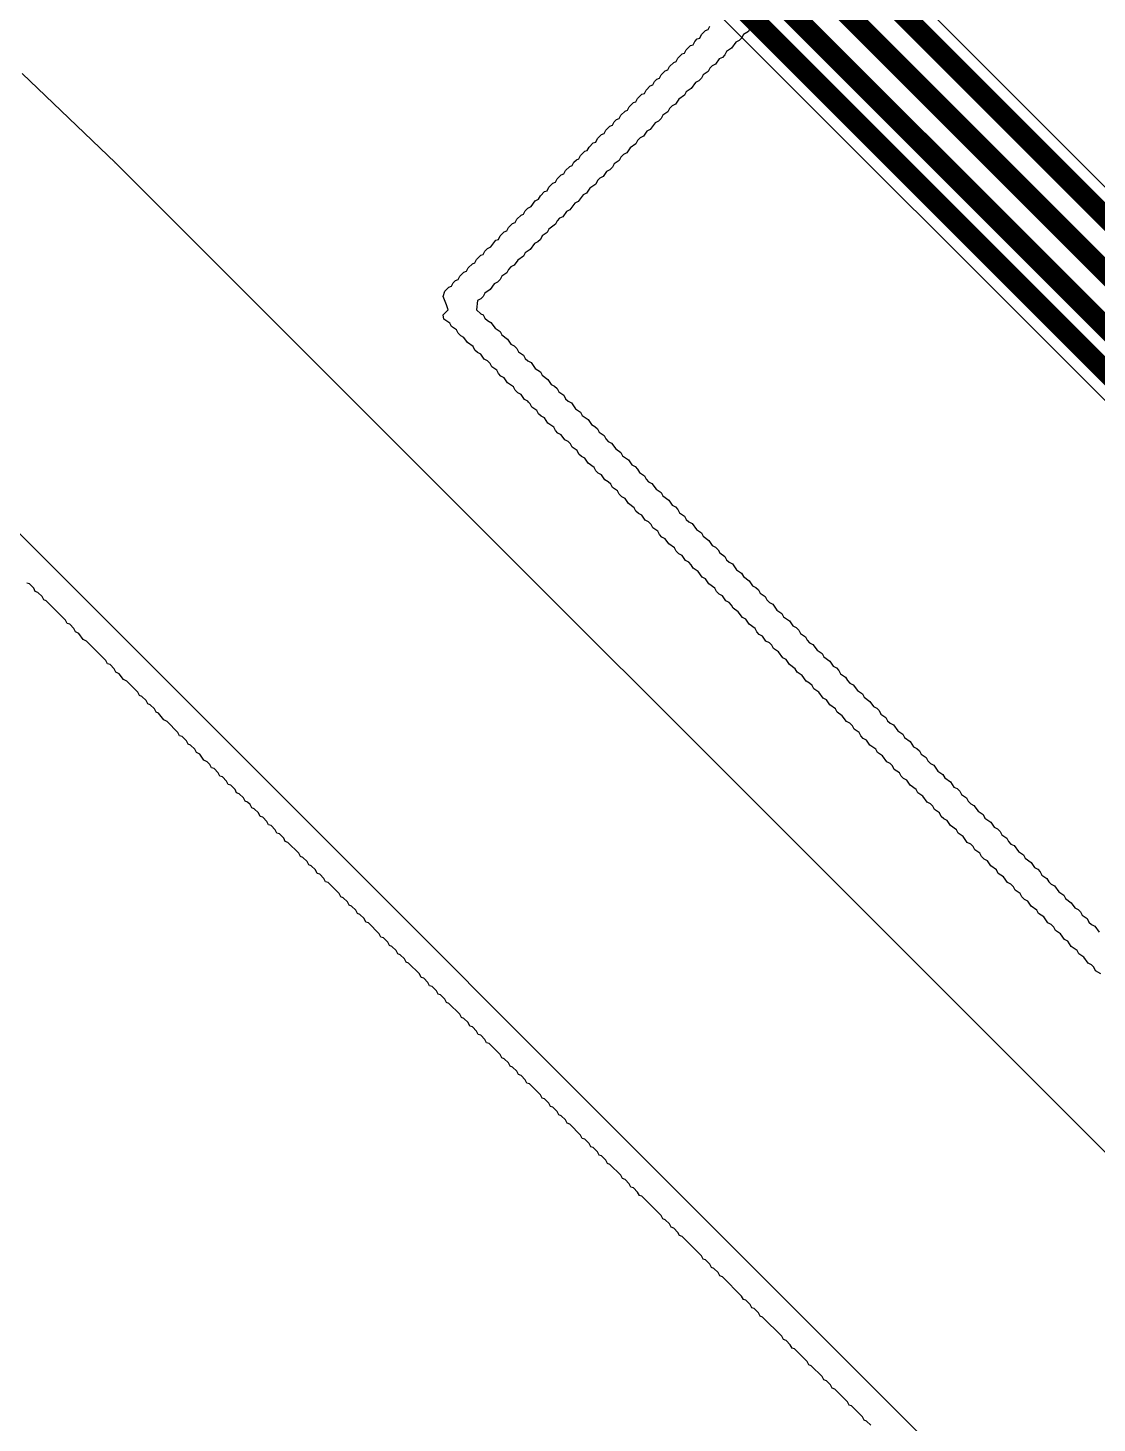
# Model space of a CAD drawing. Header units: millimetres. Extents: x 95 to 305, y 96 to 295.
# Drawn here: x 130.32 to 145.83, y 137.35 to 157.6 of the extents above; entities that cross this region are included whole.
import ezdxf

# ---------------------------------------------------------------- set-up
doc = ezdxf.new("R2010")
doc.units = ezdxf.units.MM
for name, color, linetype in [('BottomLayer', 5, 'Continuous'), ('BottomOverlay', 54, 'Continuous'), ('TopLayer', 1, 'Continuous')]:
    doc.layers.add(name, color=color, linetype=linetype)

msp = doc.modelspace()

# ---------------------------------------------------------------- linework, layer by layer
at = {"layer": 'BottomLayer'}
for p, q in [((131.587, 155.636), (130.232, 156.933)), ((131.588, 155.634), (131.587, 155.636)), ((131.591, 155.632), (131.588, 155.634)), ((155.632, 131.591), (131.591, 155.632))]:
    msp.add_line(p, q, dxfattribs=at)
at = {"layer": 'BottomOverlay'}
for p, q in [((140.088, 157.497), (140.149, 157.558)), ((140.149, 157.558), (140.186, 157.57)), ((140.186, 157.57), (140.21, 157.618)), ((140.77, 157.545), (140.697, 157.497)), ((140.794, 157.594), (140.77, 157.545)), ((140.831, 157.631), (140.794, 157.594)), ((139.869, 157.278), (139.93, 157.338)), ((139.93, 157.338), (139.967, 157.351)), ((139.967, 157.351), (139.991, 157.399)), ((139.991, 157.399), (140.027, 157.436)), ((140.027, 157.436), (140.064, 157.448)), ((140.064, 157.448), (140.088, 157.497)), ((140.587, 157.387), (140.526, 157.302)), ((140.636, 157.412), (140.587, 157.387)), ((140.672, 157.448), (140.636, 157.412)), ((140.697, 157.497), (140.672, 157.448)), ((139.687, 157.095), (139.723, 157.107)), ((139.723, 157.107), (139.748, 157.156)), ((139.748, 157.156), (139.808, 157.217)), ((139.808, 157.217), (139.845, 157.229)), ((139.845, 157.229), (139.869, 157.278)), ((140.344, 157.144), (140.295, 157.071)), ((140.393, 157.168), (140.344, 157.144)), ((140.429, 157.205), (140.393, 157.168)), ((140.453, 157.253), (140.429, 157.205)), ((140.526, 157.302), (140.453, 157.253)), ((139.48, 156.864), (139.504, 156.913)), ((139.504, 156.913), (139.565, 156.973)), ((139.565, 156.973), (139.601, 156.986)), ((139.601, 156.986), (139.626, 157.034)), ((139.626, 157.034), (139.687, 157.095)), ((140.113, 156.913), (140.088, 156.864)), ((140.186, 156.961), (140.113, 156.913)), ((140.21, 157.01), (140.186, 156.961)), ((140.246, 157.046), (140.21, 157.01)), ((140.295, 157.071), (140.246, 157.046)), ((139.285, 156.693), (139.346, 156.754)), ((139.346, 156.754), (139.382, 156.767)), ((139.382, 156.767), (139.407, 156.815)), ((139.407, 156.815), (139.443, 156.852)), ((139.443, 156.852), (139.48, 156.864)), ((139.942, 156.718), (139.869, 156.669)), ((140.003, 156.803), (139.942, 156.718)), ((140.052, 156.827), (140.003, 156.803)), ((140.088, 156.864), (140.052, 156.827)), ((139.042, 156.45), (139.103, 156.511)), ((139.103, 156.511), (139.139, 156.523)), ((139.139, 156.523), (139.163, 156.572)), ((139.163, 156.572), (139.224, 156.633)), ((139.224, 156.633), (139.261, 156.645)), ((139.261, 156.645), (139.285, 156.693)), ((139.76, 156.56), (139.711, 156.487)), ((139.845, 156.62), (139.76, 156.56)), ((139.869, 156.669), (139.845, 156.62)), ((138.896, 156.28), (138.92, 156.328)), ((138.92, 156.328), (138.981, 156.389)), ((138.981, 156.389), (139.017, 156.401)), ((139.017, 156.401), (139.042, 156.45)), ((139.528, 156.328), (139.504, 156.28)), ((139.601, 156.377), (139.528, 156.328)), ((139.626, 156.426), (139.601, 156.377)), ((139.662, 156.462), (139.626, 156.426)), ((139.711, 156.487), (139.662, 156.462)), ((138.677, 156.061), (138.701, 156.109)), ((138.701, 156.109), (138.762, 156.17)), ((138.762, 156.17), (138.798, 156.182)), ((138.798, 156.182), (138.823, 156.231)), ((138.823, 156.231), (138.859, 156.268)), ((138.859, 156.268), (138.896, 156.28)), ((139.297, 156.097), (139.249, 156.024)), ((139.346, 156.122), (139.297, 156.097)), ((139.419, 156.219), (139.346, 156.122)), ((139.468, 156.243), (139.419, 156.219)), ((139.504, 156.28), (139.468, 156.243)), ((138.458, 155.866), (138.518, 155.927)), ((138.518, 155.927), (138.555, 155.939)), ((138.555, 155.939), (138.579, 155.988)), ((138.579, 155.988), (138.64, 156.049)), ((138.64, 156.049), (138.677, 156.061)), ((139.139, 155.915), (139.054, 155.854)), ((139.163, 155.963), (139.139, 155.915)), ((139.2, 156), (139.163, 155.963)), ((139.249, 156.024), (139.2, 156)), ((138.275, 155.683), (138.312, 155.696)), ((138.312, 155.696), (138.336, 155.744)), ((138.336, 155.744), (138.397, 155.805)), ((138.397, 155.805), (138.433, 155.817)), ((138.433, 155.817), (138.458, 155.866)), ((138.92, 155.72), (138.896, 155.671)), ((138.957, 155.756), (138.92, 155.72)), ((139.005, 155.781), (138.957, 155.756)), ((139.054, 155.854), (139.005, 155.781)), ((138.092, 155.477), (138.117, 155.525)), ((138.117, 155.525), (138.178, 155.586)), ((138.178, 155.586), (138.214, 155.598)), ((138.214, 155.598), (138.238, 155.647)), ((138.238, 155.647), (138.275, 155.683)), ((138.713, 155.513), (138.664, 155.44)), ((138.762, 155.537), (138.713, 155.513)), ((138.798, 155.574), (138.762, 155.537)), ((138.823, 155.623), (138.798, 155.574)), ((138.896, 155.671), (138.823, 155.623)), ((137.849, 155.233), (137.873, 155.282)), ((137.873, 155.282), (137.934, 155.343)), ((137.934, 155.343), (137.971, 155.355)), ((137.971, 155.355), (137.995, 155.404)), ((137.995, 155.404), (138.056, 155.464)), ((138.056, 155.464), (138.092, 155.477)), ((138.555, 155.33), (138.47, 155.27)), ((138.579, 155.379), (138.555, 155.33)), ((138.616, 155.416), (138.579, 155.379)), ((138.664, 155.44), (138.616, 155.416)), ((137.618, 155.002), (137.679, 155.087)), ((137.679, 155.087), (137.727, 155.111)), ((137.727, 155.111), (137.752, 155.16)), ((137.752, 155.16), (137.813, 155.221)), ((137.813, 155.221), (137.849, 155.233)), ((138.372, 155.172), (138.299, 155.075)), ((138.421, 155.197), (138.372, 155.172)), ((138.47, 155.27), (138.421, 155.197)), ((137.411, 154.819), (137.472, 154.88)), ((137.472, 154.88), (137.508, 154.892)), ((137.508, 154.892), (137.533, 154.941)), ((137.533, 154.941), (137.569, 154.978)), ((137.569, 154.978), (137.618, 155.002)), ((138.129, 154.929), (138.08, 154.856)), ((138.178, 154.953), (138.129, 154.929)), ((138.251, 155.051), (138.178, 154.953)), ((138.299, 155.075), (138.251, 155.051)), ((137.265, 154.649), (137.289, 154.698)), ((137.289, 154.698), (137.35, 154.759)), ((137.35, 154.759), (137.387, 154.771)), ((137.387, 154.771), (137.411, 154.819)), ((137.873, 154.673), (137.849, 154.625)), ((137.971, 154.746), (137.873, 154.673)), ((137.995, 154.795), (137.971, 154.746)), ((138.032, 154.832), (137.995, 154.795)), ((138.08, 154.856), (138.032, 154.832)), ((137.034, 154.418), (137.107, 154.515)), ((137.107, 154.515), (137.143, 154.527)), ((137.143, 154.527), (137.168, 154.576)), ((137.168, 154.576), (137.228, 154.637)), ((137.228, 154.637), (137.265, 154.649)), ((137.715, 154.491), (137.667, 154.466)), ((137.752, 154.527), (137.715, 154.491)), ((137.776, 154.576), (137.752, 154.527)), ((137.849, 154.625), (137.776, 154.576)), ((136.827, 154.235), (136.888, 154.296)), ((136.888, 154.296), (136.924, 154.308)), ((136.924, 154.308), (136.948, 154.357)), ((136.948, 154.357), (136.985, 154.393)), ((136.985, 154.393), (137.034, 154.418)), ((137.508, 154.284), (137.423, 154.223)), ((137.533, 154.333), (137.508, 154.284)), ((137.606, 154.381), (137.533, 154.333)), ((137.667, 154.466), (137.606, 154.381)), ((136.681, 154.065), (136.705, 154.114)), ((136.705, 154.114), (136.766, 154.174)), ((136.766, 154.174), (136.802, 154.187)), ((136.802, 154.187), (136.827, 154.235)), ((137.289, 154.089), (137.265, 154.04)), ((137.326, 154.126), (137.289, 154.089)), ((137.374, 154.15), (137.326, 154.126)), ((137.423, 154.223), (137.374, 154.15)), ((136.462, 153.846), (136.486, 153.894)), ((136.486, 153.894), (136.523, 153.931)), ((136.523, 153.931), (136.559, 153.943)), ((136.559, 153.943), (136.583, 153.992)), ((136.583, 153.992), (136.644, 154.053)), ((136.644, 154.053), (136.681, 154.065)), ((137.082, 153.882), (137.022, 153.797)), ((137.131, 153.907), (137.082, 153.882)), ((137.168, 153.943), (137.131, 153.907)), ((137.192, 153.992), (137.168, 153.943)), ((137.265, 154.04), (137.192, 153.992)), ((136.34, 153.7), (136.364, 153.773)), ((136.389, 153.578), (136.34, 153.7)), ((136.364, 153.773), (136.425, 153.834)), ((136.425, 153.834), (136.462, 153.846)), ((136.888, 153.663), (136.839, 153.639)), ((136.924, 153.7), (136.888, 153.663)), ((136.948, 153.748), (136.924, 153.7)), ((137.022, 153.797), (136.948, 153.748)), ((126.86, 153.59), (154.084, 126.366)), ((136.34, 153.432), (136.413, 153.505)), ((136.413, 153.505), (136.389, 153.578)), ((136.839, 153.639), (136.827, 153.505)), ((136.827, 153.505), (136.888, 153.444)), ((136.352, 153.371), (136.34, 153.432)), ((136.437, 153.31), (136.352, 153.371)), ((136.462, 153.262), (136.437, 153.31)), ((136.535, 153.213), (136.462, 153.262)), ((136.888, 153.444), (136.924, 153.432)), ((136.924, 153.432), (136.948, 153.383)), ((136.948, 153.383), (136.985, 153.347)), ((136.985, 153.347), (137.034, 153.322)), ((137.034, 153.322), (137.095, 153.237)), ((136.559, 153.164), (136.535, 153.213)), ((136.596, 153.128), (136.559, 153.164)), ((136.644, 153.103), (136.596, 153.128)), ((136.693, 153.03), (136.644, 153.103)), ((137.095, 153.237), (137.168, 153.189)), ((137.168, 153.189), (137.192, 153.14)), ((137.192, 153.14), (137.277, 153.079)), ((137.277, 153.079), (137.326, 153.006)), ((136.778, 152.97), (136.693, 153.03)), ((136.802, 152.921), (136.778, 152.97)), ((136.839, 152.884), (136.802, 152.921)), ((136.888, 152.86), (136.839, 152.884)), ((136.936, 152.787), (136.888, 152.86)), ((137.326, 153.006), (137.374, 152.982)), ((137.374, 152.982), (137.411, 152.945)), ((137.411, 152.945), (137.435, 152.897)), ((137.435, 152.897), (137.508, 152.848)), ((136.985, 152.763), (136.936, 152.787)), ((137.022, 152.726), (136.985, 152.763)), ((137.046, 152.677), (137.022, 152.726)), ((137.119, 152.629), (137.046, 152.677)), ((137.508, 152.848), (137.533, 152.799)), ((137.533, 152.799), (137.569, 152.763)), ((137.569, 152.763), (137.618, 152.738)), ((137.618, 152.738), (137.679, 152.653)), ((137.679, 152.653), (137.752, 152.604)), ((137.143, 152.58), (137.119, 152.629)), ((137.18, 152.544), (137.143, 152.58)), ((137.228, 152.519), (137.18, 152.544)), ((137.277, 152.446), (137.228, 152.519)), ((137.362, 152.385), (137.277, 152.446)), ((137.752, 152.604), (137.776, 152.556)), ((137.776, 152.556), (137.861, 152.495)), ((137.861, 152.495), (137.91, 152.422)), ((137.387, 152.337), (137.362, 152.385)), ((137.423, 152.3), (137.387, 152.337)), ((137.472, 152.276), (137.423, 152.3)), ((137.52, 152.203), (137.472, 152.276)), ((137.91, 152.422), (137.959, 152.398)), ((137.959, 152.398), (137.995, 152.361)), ((137.995, 152.361), (138.019, 152.312)), ((138.019, 152.312), (138.092, 152.264)), ((138.092, 152.264), (138.117, 152.215)), ((137.569, 152.179), (137.52, 152.203)), ((137.581, 152.166), (137.569, 152.179)), ((137.606, 152.142), (137.581, 152.166)), ((137.63, 152.093), (137.606, 152.142)), ((137.703, 152.045), (137.63, 152.093)), ((137.727, 151.996), (137.703, 152.045)), ((138.117, 152.215), (138.153, 152.179)), ((138.153, 152.179), (138.202, 152.154)), ((138.202, 152.154), (138.263, 152.069)), ((138.263, 152.069), (138.336, 152.02)), ((137.764, 151.959), (137.727, 151.996)), ((137.813, 151.935), (137.764, 151.959)), ((137.861, 151.862), (137.813, 151.935)), ((137.946, 151.801), (137.861, 151.862)), ((138.336, 152.02), (138.36, 151.972)), ((138.36, 151.972), (138.445, 151.911)), ((138.445, 151.911), (138.494, 151.838)), ((137.971, 151.753), (137.946, 151.801)), ((138.007, 151.716), (137.971, 151.753)), ((138.056, 151.692), (138.007, 151.716)), ((138.105, 151.619), (138.056, 151.692)), ((138.494, 151.838), (138.543, 151.813)), ((138.543, 151.813), (138.579, 151.777)), ((138.579, 151.777), (138.604, 151.728)), ((138.604, 151.728), (138.677, 151.68)), ((138.677, 151.68), (138.701, 151.631)), ((138.153, 151.594), (138.105, 151.619)), ((138.19, 151.558), (138.153, 151.594)), ((138.214, 151.509), (138.19, 151.558)), ((138.287, 151.461), (138.214, 151.509)), ((138.312, 151.412), (138.287, 151.461)), ((138.701, 151.631), (138.737, 151.594)), ((138.737, 151.594), (138.786, 151.57)), ((138.786, 151.57), (138.847, 151.485)), ((138.847, 151.485), (138.92, 151.436)), ((138.92, 151.436), (138.944, 151.387)), ((138.348, 151.375), (138.312, 151.412)), ((138.397, 151.351), (138.348, 151.375)), ((138.445, 151.278), (138.397, 151.351)), ((138.531, 151.217), (138.445, 151.278)), ((138.944, 151.387), (139.03, 151.327)), ((139.03, 151.327), (139.078, 151.254)), ((139.078, 151.254), (139.127, 151.229)), ((138.555, 151.168), (138.531, 151.217)), ((138.591, 151.132), (138.555, 151.168)), ((138.64, 151.108), (138.591, 151.132)), ((138.689, 151.035), (138.64, 151.108)), ((138.737, 151.01), (138.689, 151.035)), ((139.127, 151.229), (139.163, 151.193)), ((139.163, 151.193), (139.188, 151.144)), ((139.188, 151.144), (139.261, 151.095)), ((139.261, 151.095), (139.285, 151.047)), ((139.285, 151.047), (139.322, 151.01)), ((138.774, 150.974), (138.737, 151.01)), ((138.798, 150.925), (138.774, 150.974)), ((138.871, 150.876), (138.798, 150.925)), ((138.896, 150.828), (138.871, 150.876)), ((138.932, 150.791), (138.896, 150.828)), ((139.322, 151.01), (139.37, 150.986)), ((139.37, 150.986), (139.431, 150.901)), ((139.431, 150.901), (139.504, 150.852)), ((139.504, 150.852), (139.528, 150.803)), ((138.981, 150.767), (138.932, 150.791)), ((139.03, 150.694), (138.981, 150.767)), ((139.115, 150.633), (139.03, 150.694)), ((139.139, 150.584), (139.115, 150.633)), ((139.528, 150.803), (139.614, 150.742)), ((139.614, 150.742), (139.662, 150.669)), ((139.662, 150.669), (139.711, 150.645)), ((139.711, 150.645), (139.748, 150.609)), ((139.176, 150.548), (139.139, 150.584)), ((139.224, 150.523), (139.176, 150.548)), ((139.273, 150.45), (139.224, 150.523)), ((139.322, 150.426), (139.273, 150.45)), ((139.358, 150.39), (139.322, 150.426)), ((139.748, 150.609), (139.772, 150.56)), ((139.772, 150.56), (139.845, 150.511)), ((139.845, 150.511), (139.869, 150.463)), ((139.869, 150.463), (139.906, 150.426)), ((139.906, 150.426), (139.954, 150.402)), ((139.382, 150.341), (139.358, 150.39)), ((139.455, 150.292), (139.382, 150.341)), ((139.48, 150.244), (139.455, 150.292)), ((139.516, 150.207), (139.48, 150.244)), ((139.954, 150.402), (140.015, 150.317)), ((140.015, 150.317), (140.088, 150.268)), ((140.088, 150.268), (140.113, 150.219)), ((140.113, 150.219), (140.198, 150.158)), ((139.565, 150.183), (139.516, 150.207)), ((139.614, 150.11), (139.565, 150.183)), ((139.699, 150.049), (139.614, 150.11)), ((139.723, 150), (139.699, 150.049)), ((140.198, 150.158), (140.246, 150.085)), ((140.246, 150.085), (140.295, 150.061)), ((140.295, 150.061), (140.332, 150.024)), ((140.332, 150.024), (140.356, 149.976)), ((139.76, 149.964), (139.723, 150)), ((139.808, 149.939), (139.76, 149.964)), ((139.857, 149.866), (139.808, 149.939)), ((139.906, 149.842), (139.857, 149.866)), ((139.942, 149.805), (139.906, 149.842)), ((140.356, 149.976), (140.429, 149.927)), ((140.429, 149.927), (140.453, 149.878)), ((140.453, 149.878), (140.49, 149.842)), ((140.49, 149.842), (140.539, 149.818)), ((140.539, 149.818), (140.599, 149.732)), ((139.967, 149.757), (139.942, 149.805)), ((140.04, 149.708), (139.967, 149.757)), ((140.1, 149.623), (140.04, 149.708)), ((140.149, 149.599), (140.1, 149.623)), ((140.599, 149.732), (140.672, 149.684)), ((140.672, 149.684), (140.697, 149.635)), ((140.697, 149.635), (140.782, 149.574)), ((130.34, 149.526), (130.304, 149.538)), ((130.401, 149.465), (130.34, 149.526)), ((130.425, 149.416), (130.401, 149.465)), ((130.462, 149.404), (130.425, 149.416)), ((140.198, 149.526), (140.149, 149.599)), ((140.283, 149.465), (140.198, 149.526)), ((140.307, 149.416), (140.283, 149.465)), ((140.344, 149.379), (140.307, 149.416)), ((140.782, 149.574), (140.831, 149.501)), ((140.831, 149.501), (140.879, 149.477)), ((140.879, 149.477), (140.916, 149.44)), ((140.916, 149.44), (140.94, 149.392)), ((130.523, 149.343), (130.462, 149.404)), ((130.547, 149.294), (130.523, 149.343)), ((130.584, 149.282), (130.547, 149.294)), ((130.864, 149.002), (130.584, 149.282)), ((140.393, 149.355), (140.344, 149.379)), ((140.441, 149.282), (140.393, 149.355)), ((140.49, 149.258), (140.441, 149.282)), ((140.526, 149.221), (140.49, 149.258)), ((140.551, 149.173), (140.526, 149.221)), ((140.94, 149.392), (141.013, 149.343)), ((141.013, 149.343), (141.038, 149.294)), ((141.038, 149.294), (141.074, 149.258)), ((141.074, 149.258), (141.123, 149.233)), ((141.123, 149.233), (141.184, 149.148)), ((140.624, 149.124), (140.551, 149.173)), ((140.685, 149.039), (140.624, 149.124)), ((140.733, 149.014), (140.685, 149.039)), ((140.782, 148.941), (140.733, 149.014)), ((141.184, 149.148), (141.257, 149.1)), ((141.257, 149.1), (141.281, 149.051)), ((141.281, 149.051), (141.366, 148.99)), ((130.888, 148.954), (130.864, 149.002)), ((130.924, 148.941), (130.888, 148.954)), ((130.985, 148.881), (130.924, 148.941)), ((131.01, 148.832), (130.985, 148.881)), ((131.058, 148.807), (131.01, 148.832)), ((131.119, 148.722), (131.058, 148.807)), ((140.867, 148.881), (140.782, 148.941)), ((140.891, 148.832), (140.867, 148.881)), ((140.928, 148.795), (140.891, 148.832)), ((141.366, 148.99), (141.415, 148.917)), ((141.415, 148.917), (141.463, 148.893)), ((141.463, 148.893), (141.5, 148.856)), ((141.5, 148.856), (141.524, 148.807)), ((141.524, 148.807), (141.597, 148.759)), ((131.168, 148.698), (131.119, 148.722)), ((131.448, 148.418), (131.168, 148.698)), ((140.977, 148.771), (140.928, 148.795)), ((141.025, 148.698), (140.977, 148.771)), ((141.074, 148.674), (141.025, 148.698)), ((141.111, 148.637), (141.074, 148.674)), ((141.135, 148.588), (141.111, 148.637)), ((141.597, 148.759), (141.622, 148.71)), ((141.622, 148.71), (141.658, 148.674)), ((141.658, 148.674), (141.707, 148.649)), ((141.707, 148.649), (141.768, 148.564)), ((131.472, 148.369), (131.448, 148.418)), ((141.208, 148.54), (141.135, 148.588)), ((141.269, 148.455), (141.208, 148.54)), ((141.317, 148.43), (141.269, 148.455)), ((141.366, 148.357), (141.317, 148.43)), ((141.768, 148.564), (141.841, 148.515)), ((141.841, 148.515), (141.865, 148.467)), ((141.865, 148.467), (141.95, 148.406)), ((141.95, 148.406), (141.999, 148.333)), ((131.509, 148.357), (131.472, 148.369)), ((131.569, 148.296), (131.509, 148.357)), ((131.594, 148.248), (131.569, 148.296)), ((131.642, 148.223), (131.594, 148.248)), ((131.703, 148.138), (131.642, 148.223)), ((141.451, 148.296), (141.366, 148.357)), ((141.476, 148.248), (141.451, 148.296)), ((141.549, 148.199), (141.476, 148.248)), ((141.61, 148.114), (141.549, 148.199)), ((141.999, 148.333), (142.048, 148.309)), ((142.048, 148.309), (142.084, 148.272)), ((142.084, 148.272), (142.108, 148.223)), ((142.108, 148.223), (142.181, 148.175)), ((131.752, 148.114), (131.703, 148.138)), ((131.91, 147.956), (131.752, 148.114)), ((141.658, 148.089), (141.61, 148.114)), ((141.695, 148.053), (141.658, 148.089)), ((141.719, 148.004), (141.695, 148.053)), ((141.792, 147.956), (141.719, 148.004)), ((142.181, 148.175), (142.206, 148.126)), ((142.206, 148.126), (142.242, 148.089)), ((142.242, 148.089), (142.291, 148.065)), ((142.291, 148.065), (142.352, 147.98)), ((131.935, 147.907), (131.91, 147.956)), ((131.971, 147.895), (131.935, 147.907)), ((132.032, 147.834), (131.971, 147.895)), ((132.056, 147.785), (132.032, 147.834)), ((141.853, 147.87), (141.792, 147.956)), ((141.902, 147.846), (141.853, 147.87)), ((141.95, 147.773), (141.902, 147.846)), ((142.352, 147.98), (142.425, 147.931)), ((142.425, 147.931), (142.449, 147.883)), ((142.449, 147.883), (142.534, 147.822)), ((142.534, 147.822), (142.583, 147.749)), ((132.093, 147.773), (132.056, 147.785)), ((132.154, 147.712), (132.093, 147.773)), ((132.178, 147.664), (132.154, 147.712)), ((132.214, 147.651), (132.178, 147.664)), ((132.287, 147.554), (132.214, 147.651)), ((142.035, 147.712), (141.95, 147.773)), ((142.06, 147.664), (142.035, 147.712)), ((142.133, 147.615), (142.06, 147.664)), ((142.194, 147.53), (142.133, 147.615)), ((142.583, 147.749), (142.632, 147.724)), ((142.632, 147.724), (142.668, 147.688)), ((142.668, 147.688), (142.693, 147.639)), ((142.693, 147.639), (142.766, 147.591)), ((142.766, 147.591), (142.79, 147.542)), ((132.336, 147.53), (132.287, 147.554)), ((132.494, 147.371), (132.336, 147.53)), ((142.242, 147.505), (142.194, 147.53)), ((142.279, 147.469), (142.242, 147.505)), ((142.303, 147.42), (142.279, 147.469)), ((142.376, 147.371), (142.303, 147.42)), ((142.79, 147.542), (142.826, 147.505)), ((142.826, 147.505), (142.875, 147.481)), ((142.875, 147.481), (142.936, 147.396)), ((142.936, 147.396), (143.009, 147.347)), ((132.519, 147.323), (132.494, 147.371)), ((132.555, 147.311), (132.519, 147.323)), ((132.616, 147.25), (132.555, 147.311)), ((132.64, 147.201), (132.616, 147.25)), ((132.677, 147.189), (132.64, 147.201)), ((132.738, 147.128), (132.677, 147.189)), ((142.401, 147.323), (142.376, 147.371)), ((142.437, 147.286), (142.401, 147.323)), ((142.486, 147.262), (142.437, 147.286)), ((142.534, 147.189), (142.486, 147.262)), ((142.62, 147.128), (142.534, 147.189)), ((143.009, 147.347), (143.033, 147.298)), ((143.033, 147.298), (143.119, 147.238)), ((143.119, 147.238), (143.167, 147.165)), ((132.762, 147.079), (132.738, 147.128)), ((132.811, 147.055), (132.762, 147.079)), ((132.872, 146.97), (132.811, 147.055)), ((142.644, 147.079), (142.62, 147.128)), ((142.717, 147.031), (142.644, 147.079)), ((142.778, 146.946), (142.717, 147.031)), ((143.167, 147.165), (143.216, 147.14)), ((143.216, 147.14), (143.252, 147.104)), ((143.252, 147.104), (143.277, 147.055)), ((143.277, 147.055), (143.35, 147.006)), ((143.35, 147.006), (143.374, 146.958)), ((132.92, 146.946), (132.872, 146.97)), ((132.957, 146.909), (132.92, 146.946)), ((132.981, 146.86), (132.957, 146.909)), ((133.018, 146.848), (132.981, 146.86)), ((133.079, 146.787), (133.018, 146.848)), ((133.103, 146.739), (133.079, 146.787)), ((142.826, 146.921), (142.778, 146.946)), ((142.863, 146.885), (142.826, 146.921)), ((142.887, 146.836), (142.863, 146.885)), ((142.96, 146.787), (142.887, 146.836)), ((142.985, 146.739), (142.96, 146.787)), ((143.374, 146.958), (143.411, 146.921)), ((143.411, 146.921), (143.459, 146.897)), ((143.459, 146.897), (143.52, 146.812)), ((143.52, 146.812), (143.593, 146.763)), ((133.139, 146.726), (133.103, 146.739)), ((133.2, 146.666), (133.139, 146.726)), ((133.225, 146.617), (133.2, 146.666)), ((133.261, 146.605), (133.225, 146.617)), ((133.322, 146.544), (133.261, 146.605)), ((143.021, 146.702), (142.985, 146.739)), ((143.07, 146.678), (143.021, 146.702)), ((143.119, 146.605), (143.07, 146.678)), ((143.204, 146.544), (143.119, 146.605)), ((143.593, 146.763), (143.618, 146.714)), ((143.618, 146.714), (143.703, 146.653)), ((143.703, 146.653), (143.751, 146.58)), ((143.751, 146.58), (143.8, 146.556)), ((133.346, 146.495), (133.322, 146.544)), ((133.383, 146.483), (133.346, 146.495)), ((133.444, 146.422), (133.383, 146.483)), ((133.468, 146.374), (133.444, 146.422)), ((133.504, 146.361), (133.468, 146.374)), ((143.228, 146.495), (143.204, 146.544)), ((143.301, 146.447), (143.228, 146.495)), ((143.362, 146.361), (143.301, 146.447)), ((143.8, 146.556), (143.837, 146.52)), ((143.837, 146.52), (143.861, 146.471)), ((143.861, 146.471), (143.934, 146.422)), ((143.934, 146.422), (143.958, 146.374)), ((143.958, 146.374), (143.995, 146.337)), ((133.541, 146.325), (133.504, 146.361)), ((133.565, 146.276), (133.541, 146.325)), ((133.602, 146.264), (133.565, 146.276)), ((133.663, 146.203), (133.602, 146.264)), ((133.687, 146.154), (133.663, 146.203)), ((143.411, 146.337), (143.362, 146.361)), ((143.447, 146.301), (143.411, 146.337)), ((143.471, 146.252), (143.447, 146.301)), ((143.544, 146.203), (143.471, 146.252)), ((143.569, 146.154), (143.544, 146.203)), ((143.995, 146.337), (144.043, 146.313)), ((144.043, 146.313), (144.104, 146.228)), ((144.104, 146.228), (144.177, 146.179)), ((144.177, 146.179), (144.202, 146.13)), ((133.724, 146.142), (133.687, 146.154)), ((133.784, 146.081), (133.724, 146.142)), ((133.809, 146.033), (133.784, 146.081)), ((133.845, 146.021), (133.809, 146.033)), ((133.906, 145.96), (133.845, 146.021)), ((143.605, 146.118), (143.569, 146.154)), ((143.654, 146.094), (143.605, 146.118)), ((143.703, 146.021), (143.654, 146.094)), ((143.788, 145.96), (143.703, 146.021)), ((144.202, 146.13), (144.287, 146.069)), ((144.287, 146.069), (144.336, 145.996)), ((144.336, 145.996), (144.384, 145.972)), ((144.384, 145.972), (144.421, 145.935)), ((133.93, 145.911), (133.906, 145.96)), ((133.967, 145.899), (133.93, 145.911)), ((134.028, 145.838), (133.967, 145.899)), ((134.052, 145.789), (134.028, 145.838)), ((134.089, 145.777), (134.052, 145.789)), ((134.247, 145.619), (134.089, 145.777)), ((143.812, 145.911), (143.788, 145.96)), ((143.885, 145.862), (143.812, 145.911)), ((143.946, 145.777), (143.885, 145.862)), ((143.995, 145.753), (143.946, 145.777)), ((144.421, 145.935), (144.445, 145.887)), ((144.445, 145.887), (144.518, 145.838)), ((144.518, 145.838), (144.542, 145.789)), ((144.542, 145.789), (144.579, 145.753)), ((134.271, 145.57), (134.247, 145.619)), ((134.308, 145.558), (134.271, 145.57)), ((144.031, 145.716), (143.995, 145.753)), ((144.056, 145.668), (144.031, 145.716)), ((144.129, 145.619), (144.056, 145.668)), ((144.153, 145.57), (144.129, 145.619)), ((144.189, 145.534), (144.153, 145.57)), ((144.579, 145.753), (144.628, 145.729)), ((144.628, 145.729), (144.688, 145.643)), ((144.688, 145.643), (144.761, 145.595)), ((144.761, 145.595), (144.786, 145.546)), ((134.369, 145.497), (134.308, 145.558)), ((134.393, 145.449), (134.369, 145.497)), ((134.429, 145.436), (134.393, 145.449)), ((134.49, 145.376), (134.429, 145.436)), ((134.515, 145.327), (134.49, 145.376)), ((144.238, 145.509), (144.189, 145.534)), ((144.287, 145.436), (144.238, 145.509)), ((144.372, 145.376), (144.287, 145.436)), ((144.396, 145.327), (144.372, 145.376)), ((144.786, 145.546), (144.871, 145.485)), ((144.871, 145.485), (144.92, 145.412)), ((144.92, 145.412), (144.968, 145.388)), ((144.968, 145.388), (145.005, 145.351)), ((134.551, 145.315), (134.515, 145.327)), ((134.612, 145.254), (134.551, 145.315)), ((134.636, 145.205), (134.612, 145.254)), ((134.673, 145.193), (134.636, 145.205)), ((134.831, 145.035), (134.673, 145.193)), ((144.469, 145.278), (144.396, 145.327)), ((144.53, 145.193), (144.469, 145.278)), ((144.579, 145.169), (144.53, 145.193)), ((144.615, 145.132), (144.579, 145.169)), ((145.005, 145.351), (145.029, 145.303)), ((145.029, 145.303), (145.102, 145.254)), ((145.102, 145.254), (145.127, 145.205)), ((145.127, 145.205), (145.163, 145.169)), ((145.163, 145.169), (145.212, 145.144)), ((134.855, 144.986), (134.831, 145.035)), ((134.892, 144.974), (134.855, 144.986)), ((134.953, 144.913), (134.892, 144.974)), ((144.64, 145.084), (144.615, 145.132)), ((144.713, 145.035), (144.64, 145.084)), ((144.737, 144.986), (144.713, 145.035)), ((144.774, 144.95), (144.737, 144.986)), ((145.212, 145.144), (145.273, 145.059)), ((145.273, 145.059), (145.346, 145.011)), ((145.346, 145.011), (145.37, 144.962)), ((145.37, 144.962), (145.455, 144.901)), ((134.977, 144.864), (134.953, 144.913)), ((135.013, 144.852), (134.977, 144.864)), ((135.074, 144.791), (135.013, 144.852)), ((135.099, 144.743), (135.074, 144.791)), ((144.822, 144.925), (144.774, 144.95)), ((144.871, 144.852), (144.822, 144.925)), ((144.956, 144.791), (144.871, 144.852)), ((144.981, 144.743), (144.956, 144.791)), ((145.455, 144.901), (145.504, 144.828)), ((145.504, 144.828), (145.553, 144.804)), ((145.553, 144.804), (145.589, 144.767)), ((145.589, 144.767), (145.613, 144.718)), ((135.135, 144.731), (135.099, 144.743)), ((135.196, 144.67), (135.135, 144.731)), ((135.22, 144.621), (135.196, 144.67)), ((135.257, 144.609), (135.22, 144.621)), ((135.415, 144.451), (135.257, 144.609)), ((145.054, 144.694), (144.981, 144.743)), ((145.114, 144.609), (145.054, 144.694)), ((145.163, 144.585), (145.114, 144.609)), ((145.2, 144.548), (145.163, 144.585)), ((145.613, 144.718), (145.686, 144.67)), ((145.686, 144.67), (145.711, 144.621)), ((145.711, 144.621), (145.747, 144.585)), ((145.747, 144.585), (145.796, 144.56)), ((145.796, 144.56), (145.857, 144.475)), ((135.439, 144.402), (135.415, 144.451)), ((135.476, 144.39), (135.439, 144.402)), ((135.537, 144.329), (135.476, 144.39)), ((145.224, 144.499), (145.2, 144.548)), ((145.297, 144.451), (145.224, 144.499)), ((145.358, 144.366), (145.297, 144.451)), ((145.406, 144.341), (145.358, 144.366)), ((135.561, 144.28), (135.537, 144.329)), ((135.598, 144.268), (135.561, 144.28)), ((135.658, 144.207), (135.598, 144.268)), ((135.683, 144.159), (135.658, 144.207)), ((135.719, 144.146), (135.683, 144.159)), ((135.78, 144.086), (135.719, 144.146)), ((145.455, 144.268), (145.406, 144.341)), ((145.54, 144.207), (145.455, 144.268)), ((145.565, 144.159), (145.54, 144.207)), ((145.638, 144.11), (145.565, 144.159)), ((135.805, 144.037), (135.78, 144.086)), ((135.841, 144.025), (135.805, 144.037)), ((135.999, 143.867), (135.841, 144.025)), ((145.699, 144.025), (145.638, 144.11)), ((145.747, 144), (145.699, 144.025)), ((145.784, 143.964), (145.747, 144)), ((145.808, 143.915), (145.784, 143.964)), ((136.024, 143.818), (135.999, 143.867)), ((136.06, 143.806), (136.024, 143.818)), ((136.121, 143.745), (136.06, 143.806)), ((136.145, 143.696), (136.121, 143.745)), ((145.881, 143.867), (145.808, 143.915)), ((136.182, 143.684), (136.145, 143.696)), ((136.243, 143.623), (136.182, 143.684)), ((136.267, 143.575), (136.243, 143.623)), ((136.303, 143.562), (136.267, 143.575)), ((136.364, 143.501), (136.303, 143.562)), ((136.389, 143.453), (136.364, 143.501)), ((136.425, 143.441), (136.389, 143.453)), ((136.583, 143.282), (136.425, 143.441)), ((136.608, 143.234), (136.583, 143.282)), ((136.644, 143.222), (136.608, 143.234)), ((136.705, 143.161), (136.644, 143.222)), ((136.729, 143.112), (136.705, 143.161)), ((136.766, 143.1), (136.729, 143.112)), ((136.827, 143.039), (136.766, 143.1)), ((136.851, 142.99), (136.827, 143.039)), ((136.888, 142.978), (136.851, 142.99)), ((136.948, 142.917), (136.888, 142.978)), ((136.973, 142.869), (136.948, 142.917)), ((137.009, 142.856), (136.973, 142.869)), ((137.168, 142.698), (137.009, 142.856)), ((137.192, 142.65), (137.168, 142.698)), ((137.228, 142.637), (137.192, 142.65)), ((137.289, 142.577), (137.228, 142.637)), ((137.314, 142.528), (137.289, 142.577)), ((137.35, 142.516), (137.314, 142.528)), ((137.411, 142.455), (137.35, 142.516)), ((137.435, 142.406), (137.411, 142.455)), ((137.472, 142.394), (137.435, 142.406)), ((137.533, 142.333), (137.472, 142.394)), ((137.557, 142.285), (137.533, 142.333)), ((137.593, 142.272), (137.557, 142.285)), ((137.752, 142.114), (137.593, 142.272)), ((137.776, 142.065), (137.752, 142.114)), ((137.813, 142.053), (137.776, 142.065)), ((137.873, 141.992), (137.813, 142.053)), ((137.898, 141.944), (137.873, 141.992)), ((137.934, 141.932), (137.898, 141.944)), ((137.995, 141.871), (137.934, 141.932)), ((138.019, 141.822), (137.995, 141.871)), ((138.056, 141.81), (138.019, 141.822)), ((138.117, 141.749), (138.056, 141.81)), ((138.141, 141.7), (138.117, 141.749)), ((138.178, 141.688), (138.141, 141.7)), ((138.336, 141.53), (138.178, 141.688)), ((138.36, 141.481), (138.336, 141.53)), ((138.397, 141.469), (138.36, 141.481)), ((138.458, 141.408), (138.397, 141.469)), ((138.482, 141.36), (138.458, 141.408)), ((138.518, 141.347), (138.482, 141.36)), ((138.579, 141.287), (138.518, 141.347)), ((138.604, 141.238), (138.579, 141.287)), ((138.64, 141.226), (138.604, 141.238)), ((138.701, 141.165), (138.64, 141.226)), ((138.725, 141.116), (138.701, 141.165)), ((138.762, 141.104), (138.725, 141.116)), ((138.92, 140.946), (138.762, 141.104)), ((138.944, 140.897), (138.92, 140.946)), ((138.981, 140.885), (138.944, 140.897)), ((139.042, 140.824), (138.981, 140.885)), ((139.066, 140.775), (139.042, 140.824)), ((139.103, 140.763), (139.066, 140.775)), ((139.163, 140.702), (139.103, 140.763)), ((139.188, 140.654), (139.163, 140.702)), ((139.224, 140.642), (139.188, 140.654)), ((139.504, 140.362), (139.224, 140.642)), ((139.528, 140.313), (139.504, 140.362)), ((139.565, 140.301), (139.528, 140.313)), ((139.626, 140.24), (139.565, 140.301)), ((139.65, 140.191), (139.626, 140.24)), ((139.687, 140.179), (139.65, 140.191)), ((139.748, 140.118), (139.687, 140.179)), ((139.772, 140.07), (139.748, 140.118)), ((139.808, 140.057), (139.772, 140.07)), ((140.088, 139.778), (139.808, 140.057)), ((140.113, 139.729), (140.088, 139.778)), ((140.149, 139.717), (140.113, 139.729)), ((140.21, 139.656), (140.149, 139.717)), ((140.234, 139.607), (140.21, 139.656)), ((140.271, 139.595), (140.234, 139.607)), ((140.332, 139.534), (140.271, 139.595)), ((140.356, 139.485), (140.332, 139.534)), ((140.393, 139.473), (140.356, 139.485)), ((140.672, 139.193), (140.393, 139.473)), ((140.697, 139.145), (140.672, 139.193)), ((140.733, 139.133), (140.697, 139.145)), ((140.794, 139.072), (140.733, 139.133)), ((140.818, 139.023), (140.794, 139.072)), ((140.855, 139.011), (140.818, 139.023)), ((140.916, 138.95), (140.855, 139.011)), ((140.94, 138.901), (140.916, 138.95)), ((140.977, 138.889), (140.94, 138.901)), ((141.257, 138.609), (140.977, 138.889)), ((141.281, 138.561), (141.257, 138.609)), ((141.317, 138.548), (141.281, 138.561)), ((141.378, 138.488), (141.317, 138.548)), ((141.403, 138.439), (141.378, 138.488)), ((141.439, 138.427), (141.403, 138.439)), ((141.622, 138.244), (141.439, 138.427)), ((141.646, 138.195), (141.622, 138.244)), ((141.683, 138.183), (141.646, 138.195)), ((141.841, 138.025), (141.683, 138.183)), ((141.865, 137.976), (141.841, 138.025)), ((141.902, 137.964), (141.865, 137.976)), ((141.962, 137.903), (141.902, 137.964)), ((141.987, 137.855), (141.962, 137.903)), ((142.023, 137.843), (141.987, 137.855)), ((142.206, 137.66), (142.023, 137.843)), ((142.23, 137.611), (142.206, 137.66)), ((142.267, 137.599), (142.23, 137.611)), ((142.425, 137.441), (142.267, 137.599)), ((142.449, 137.392), (142.425, 137.441)), ((142.486, 137.38), (142.449, 137.392)), ((142.547, 137.319), (142.486, 137.38))]:
    msp.add_line(p, q, dxfattribs=at)
at = {"layer": 'TopLayer'}
for p, q in [((113.784, 184.347), (163.347, 134.784)), ((164.527, 136.706), (129.506, 171.727)), ((131.587, 155.636), (130.232, 156.933)), ((131.588, 155.634), (131.587, 155.636)), ((131.591, 155.632), (131.588, 155.634)), ((155.632, 131.591), (131.591, 155.632))]:
    msp.add_line(p, q, dxfattribs=at)
at = {"layer": 'TopLayer', "const_width": 0.3}
for points in [[(114, 184.564), (163.564, 135)], [(114.656, 184.544), (163.75, 135.45)], [(127.92, 172.08), (164.1, 135.9)], [(129.2, 171.6), (164.4, 136.4)]]:
    msp.add_lwpolyline(points, dxfattribs=at)

doc.saveas('drawing.dxf')
